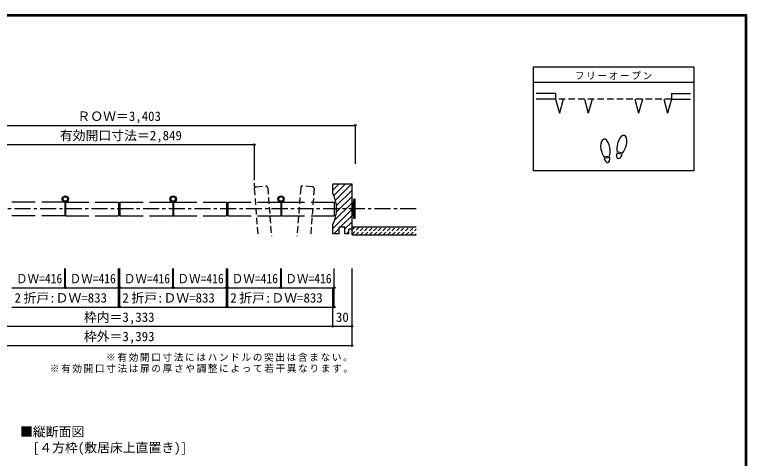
# Model space of a CAD drawing. Units: millimetres, scale not verified. Extents: x -973 to 977, y -701 to 696.
# Drawn here: x -161 to 977, y 6 to 696 of the extents above; entities that cross this region are included whole.
import ezdxf
from ezdxf.enums import TextEntityAlignment as Align

# ---------------------------------------------------------------- set-up
doc = ezdxf.new("R2010")
doc.units = ezdxf.units.MM
doc.header["$LTSCALE"] = 5
doc.header["$PDMODE"] = 32
doc.header["$PDSIZE"] = 2.5
for name, pattern in [('CHAIN1', [8, 5, -1, 1, -1]), ('DASHED1', [1.8, 1.2, -0.6]), ('DASHED2', [3, 2, -1])]:
    doc.linetypes.add(name, pattern=pattern)
for name, color, linetype in [('0-1_通り芯', 4, 'CHAIN1'), ('0-3_仕上げ', 2, 'Continuous'), ('0-4_枠', 3, 'Continuous'), ('0-6_扉', 6, 'Continuous'), ('0-7_金物', 7, 'Continuous'), ('0-8_戸当り', 2, 'Continuous'), ('0-A_文字', 3, 'Continuous'), ('0-B_寸法', 7, 'Continuous'), ('0-C_ハッチ', 4, 'Continuous'), ('F-1_枠', 6, 'Continuous')]:
    doc.layers.add(name, color=color, linetype=linetype)
doc.styles.add('ＭＳ ゴシック', font='')
doc.styles.get('ＭＳ ゴシック').set_extended_font_data('MS Gothic')

msp = doc.modelspace()

# ---------------------------------------------------------------- linework, layer by layer
at = {"layer": '0-1_通り芯'}
for p, q in [((211.42, 463.658), (211.42, 424.921)), ((463.42, 393.658), (-460.58, 393.658))]:
    msp.add_line(p, q, dxfattribs=at)
at = {"layer": '0-3_仕上げ'}
for p, q in [((363.42, 365.658), (463.42, 365.658)), ((363.42, 353.158), (363.42, 365.658)), ((363.42, 353.158), (463.42, 353.158))]:
    msp.add_line(p, q, dxfattribs=at)
at = {"layer": '0-4_枠'}
for p, q in [((333.42, 417.658), (333.42, 432.158)), ((363.42, 432.158), (333.42, 432.158)), ((363.42, 362.158), (363.42, 432.158)), ((352.42, 365.158), (343.42, 365.158)), ((343.42, 355.158), (343.42, 365.158)), ((352.42, 355.158), (352.42, 365.158)), ((358.42, 355.158), (352.42, 355.158)), ((363.42, 362.158), (358.42, 362.158)), ((358.42, 355.158), (358.42, 362.158))]:
    msp.add_line(p, q, dxfattribs=at)
msp.add_lwpolyline([(343.42, 355.158), (340.851, 355.158), (333.42, 355.158), (333.42, 369.658)], dxfattribs=at)
msp.add_arc((288.42, 393.658), 51, 331.92751, 28.07249, dxfattribs=at)
at = {"layer": '0-6_扉', "color": 2, "linetype": 'DASHED2'}
for p, q in [((211.42, 424.921), (217.026, 351.158)), ((214.184, 428.14), (229.141, 429.277)), ((232.359, 426.513), (238.086, 351.158)), ((283.581, 426.513), (277.854, 351.158)), ((301.757, 428.14), (286.8, 429.277)), ((304.521, 424.921), (298.915, 351.158))]:
    msp.add_line(p, q, dxfattribs=at)
at = {"layer": '0-6_扉'}
for p, q in [((-129.143, 404.158), (-165.33, 404.158)), ((-82.955, 404.158), (-119.143, 404.158)), ((-82.955, 404.158), (-82.955, 383.158)), ((-81.955, 404.158), (-81.955, 383.158)), ((-81.955, 404.158), (-45.768, 404.158)), ((-35.768, 404.158), (0.42, 404.158)), ((0.42, 404.158), (0.42, 383.158)), ((2.42, 404.158), (2.42, 383.158)), ((2.42, 404.158), (38.607, 404.158)), ((48.607, 404.158), (84.795, 404.158)), ((84.795, 404.158), (84.795, 383.158)), ((85.795, 404.158), (85.795, 383.158)), ((85.795, 404.158), (121.982, 404.158)), ((131.982, 404.158), (168.17, 404.158)), ((168.17, 404.158), (168.17, 383.158)), ((170.17, 404.158), (170.17, 383.158)), ((170.17, 404.158), (206.357, 404.158)), ((216.357, 404.158), (252.545, 404.158)), ((252.545, 404.158), (252.545, 383.158)), ((253.545, 404.158), (253.545, 383.158)), ((253.545, 404.158), (289.732, 404.158)), ((299.732, 404.158), (335.92, 404.158)), ((335.92, 404.158), (335.92, 383.158)), ((-129.143, 383.158), (-165.33, 383.158)), ((-82.955, 383.158), (-119.143, 383.158)), ((-81.955, 383.158), (-45.768, 383.158)), ((-35.768, 383.158), (0.42, 383.158)), ((2.42, 383.158), (38.607, 383.158)), ((48.607, 383.158), (84.795, 383.158)), ((85.795, 383.158), (121.982, 383.158)), ((131.982, 383.158), (168.17, 383.158)), ((170.17, 383.158), (206.357, 383.158)), ((216.357, 383.158), (252.545, 383.158)), ((253.545, 383.158), (289.732, 383.158)), ((299.732, 383.158), (335.92, 383.158))]:
    msp.add_line(p, q, dxfattribs=at)
at = {"layer": '0-6_扉', "color": 2, "linetype": 'DASHED2'}
for centre, start, end in [((214.411, 425.149), 94.34602, 184.34602), ((229.368, 426.285), 4.34602, 94.34602), ((286.573, 426.285), 85.65398, 175.65398), ((301.53, 425.149), 355.65398, 85.65398)]:
    msp.add_arc(centre, 3, start, end, dxfattribs=at)
at = {"layer": '0-7_金物'}
for p, q in [((364.42, 402.658), (363.42, 402.658)), ((366.42, 403.657), (364.42, 403.657)), ((364.42, 383.658), (364.42, 403.657)), ((366.42, 378.658), (366.42, 408.658)), ((368.42, 408.658), (366.42, 408.658)), ((368.42, 378.658), (368.42, 408.658)), ((364.42, 384.658), (363.42, 384.658)), ((366.42, 383.658), (364.42, 383.658)), ((368.42, 378.658), (366.42, 378.658))]:
    msp.add_line(p, q, dxfattribs=at)
for centre, radius in [((-82.455, 409.158), 5), ((-82.455, 409.158), 3.5), ((85.295, 409.158), 5), ((85.295, 409.158), 3.5), ((253.045, 409.158), 5), ((253.045, 409.158), 3.5)]:
    msp.add_circle(centre, radius, dxfattribs=at)
at = {"layer": '0-8_戸当り'}
for p, q in [((679.986, 573.251), (649.986, 573.251)), ((679.986, 573.251), (679.986, 564.251)), ((859.986, 573.251), (889.986, 573.251)), ((859.986, 573.251), (859.986, 564.251)), ((679.986, 564.251), (649.986, 564.251)), ((679.986, 564.251), (685.81, 542.517)), ((691.633, 564.251), (685.81, 542.517)), ((724.986, 564.251), (730.81, 542.517)), ((736.633, 564.251), (730.81, 542.517)), ((803.339, 564.251), (809.163, 542.517)), ((814.986, 564.251), (809.163, 542.517)), ((848.339, 564.251), (854.163, 542.517)), ((859.986, 564.251), (854.163, 542.517)), ((859.986, 564.251), (889.986, 564.251))]:
    msp.add_line(p, q, dxfattribs=at)
at = {"layer": '0-8_戸当り', "color": 7, "linetype": 'DASHED2'}
msp.add_line((859.986, 564.251), (679.986, 564.251), dxfattribs=at)
at = {"layer": '0-8_戸当り', "color": 3}
for p, q in [((783.479, 478.206), (774.998, 480.478)), ((784.022, 480.235), (775.542, 482.507)), ((764.011, 475.878), (755.365, 474.353)), ((764.376, 473.81), (755.73, 472.285))]:
    msp.add_line(p, q, dxfattribs=at)
for centre, major_axis, ratio, start_param, end_param in [((757.35, 488.377), (-2.445, 13.867), 0.5, 4.34059143, 8.22577918), ((783.267, 494.378), (3.644, 13.601), 0.5, 4.34059143, 8.22577918), ((783.163, 493.989), (4.416, 16.48), 0.4, 1.85063327, 2.44287679), ((757.42, 487.981), (-2.963, 16.802), 0.4, 1.85063327, 2.44287679), ((757.42, 487.981), (-2.963, 16.802), 0.4, 3.84030852, 4.43255203), ((779.238, 479.342), (1.894, 7.067), 0.6, 1.57079633, 4.71238898), ((783.163, 493.989), (4.416, 16.48), 0.4, 3.84030852, 4.43255203), ((760.053, 473.047), (-1.27, 7.205), 0.6, 1.57079633, 4.71238898)]:
    msp.add_ellipse(centre, major_axis=major_axis, ratio=ratio, start_param=start_param, end_param=end_param, dxfattribs=at)
at = {"layer": '0-A_文字'}
for p, q in [((894.986, 614.167), (644.986, 614.167)), ((644.986, 614.167), (644.986, 453.167)), ((894.986, 590.167), (644.986, 590.167))]:
    msp.add_line(p, q, dxfattribs=at)
msp.add_lwpolyline([(894.986, 614.167), (894.986, 453.167), (644.986, 453.167)], dxfattribs=at)
at = {"layer": '0-B_寸法', "color": 4}
for p, q in [((-365.58, 523.658), (368.42, 523.658)), ((368.42, 523.658), (368.42, 463.658)), ((-208.58, 493.658), (211.42, 493.658)), ((211.42, 493.658), (211.42, 463.658)), ((-82.955, 271.158), (-82.955, 301.158)), ((-81.955, 271.158), (-81.955, 301.158)), ((0.42, 271.158), (0.42, 301.158)), ((2.42, 271.158), (2.42, 301.158)), ((84.795, 271.158), (84.795, 301.158)), ((85.795, 271.158), (85.795, 301.158)), ((168.17, 271.158), (168.17, 301.158)), ((170.17, 271.158), (170.17, 301.158)), ((252.545, 271.158), (252.545, 301.158)), ((253.545, 271.158), (253.545, 301.158)), ((335.92, 271.158), (335.92, 301.158)), ((363.42, 181.158), (363.42, 301.158)), ((-165.33, 271.158), (-82.955, 271.158)), ((-81.955, 271.158), (0.42, 271.158)), ((0.42, 241.158), (0.42, 271.158)), ((2.42, 271.158), (84.795, 271.158)), ((2.42, 241.158), (2.42, 271.158)), ((85.795, 271.158), (168.17, 271.158)), ((168.17, 241.158), (168.17, 271.158)), ((170.17, 271.158), (252.545, 271.158)), ((170.17, 241.158), (170.17, 271.158)), ((253.545, 271.158), (335.92, 271.158)), ((333.42, 211.158), (333.42, 271.158)), ((335.92, 241.158), (335.92, 271.158)), ((-165.33, 241.158), (0.42, 241.158)), ((0.42, 241.158), (2.42, 241.158)), ((2.42, 241.158), (168.17, 241.158)), ((168.17, 241.158), (170.17, 241.158)), ((170.17, 241.158), (335.92, 241.158)), ((-330.58, 211.158), (333.42, 211.158)), ((333.42, 211.158), (363.42, 211.158)), ((-360.58, 181.158), (363.42, 181.158))]:
    msp.add_line(p, q, dxfattribs=at)
at = {"layer": '0-B_寸法'}
for p in [(368.42, 523.658), (211.42, 493.658), (-82.955, 271.158), (-81.955, 271.158), (0.42, 271.158), (2.42, 271.158), (84.795, 271.158), (85.795, 271.158), (168.17, 271.158), (170.17, 271.158), (252.545, 271.158), (253.545, 271.158), (335.92, 271.158), (0.42, 241.158), (2.42, 241.158), (168.17, 241.158), (170.17, 241.158), (335.92, 241.158), (333.42, 211.158), (363.42, 211.158), (363.42, 181.158)]:
    msp.add_point(p, dxfattribs=at)
at = {"layer": '0-C_ハッチ'}
for p, q in [((333.42, 422.749), (342.829, 432.158)), ((334.999, 414.428), (352.728, 432.158)), ((337.606, 407.137), (362.628, 432.158)), ((339.161, 398.791), (363.42, 423.05)), ((339.2, 388.932), (363.42, 413.151)), ((336.322, 376.154), (363.42, 403.251)), ((333.42, 363.352), (363.42, 393.352)), ((345.125, 365.158), (363.42, 383.452)), ((352.42, 362.553), (363.42, 373.553)), ((335.125, 355.158), (343.42, 363.452)), ((354.924, 355.158), (358.42, 358.653)), ((361.924, 362.158), (363.42, 363.653))]:
    msp.add_line(p, q, dxfattribs=at)
at = {"layer": '0-C_ハッチ', "linetype": 'DASHED1'}
for p, q in [((363.42, 354.156), (374.922, 365.658)), ((363.42, 361.227), (367.851, 365.658)), ((369.493, 353.158), (381.993, 365.658)), ((376.564, 353.158), (389.064, 365.658)), ((383.635, 353.158), (396.135, 365.658)), ((390.706, 353.158), (403.206, 365.658)), ((397.777, 353.158), (410.277, 365.658)), ((404.848, 353.158), (417.348, 365.658)), ((411.919, 353.158), (424.419, 365.658)), ((418.99, 353.158), (431.49, 365.658)), ((426.061, 353.158), (438.561, 365.658)), ((433.132, 353.158), (445.632, 365.658)), ((440.203, 353.158), (452.703, 365.658)), ((447.274, 353.158), (459.774, 365.658)), ((454.345, 353.158), (463.42, 362.232)), ((461.417, 353.158), (463.42, 355.161))]:
    msp.add_line(p, q, dxfattribs=at)
at = {"layer": 'F-1_枠'}
for p, q in [((-973.347, 695.833), (976.653, 695.833)), ((-973.347, 695), (976.653, 695)), ((-973.347, 694.167), (976.653, 694.167)), ((974.986, 695.833), (974.986, -700.833)), ((975.82, 695.833), (975.82, -700.833)), ((976.653, 695.833), (976.653, -700.833))]:
    msp.add_line(p, q, dxfattribs=at)

# ---------------------------------------------------------------- texts
at = {"layer": '0-A_文字', "color": 7, "style": 'ＭＳ ゴシック'}
for s, p in [('■縦断面図', (-152.933, 35.515)), ('\u3000[４方枠(敷居床上直置き)]', (-152.933, 10.761))]:
    msp.add_text(s, height=14.66, dxfattribs=at).set_placement(p, align=Align.BOTTOM_LEFT)
at = {"layer": '0-A_文字', "color": 7, "char_height": 11, "attachment_point": 7, "style": 'ＭＳ ゴシック'}
for s, insert in [('\\T1.17;フリーオープン', (709.986, 594.667)), ('\\T1.17;※有効開口寸法にはハンドルの突出は含まない。', (-19.08, 156.158)), ('\\T1.17;※有効開口寸法は扉の厚さや調整によって若干異なります。', (-106.58, 138.658))]:
    msp.add_mtext(s, dxfattribs=dict(at, insert=insert))
at = {"layer": '0-B_寸法', "style": 'ＭＳ ゴシック'}
for s, p in [('ＲＯＷ＝3,403', (-63.58, 526.158)), ('有効開口寸法＝2,849', (-90.93, 496.158)), ('2', (-161.33, 243.658)), ('折戸:ＤＷ=833', (-147.455, 243.658)), ('2', (6.42, 243.658)), ('折戸:ＤＷ=833', (20.295, 243.658)), ('2', (174.17, 243.658)), ('折戸:ＤＷ=833', (188.045, 243.658)), ('枠内＝3,333', (-53.58, 213.658)), ('30', (338.42, 213.658)), ('枠外＝3,393', (-53.58, 183.658))]:
    msp.add_text(s, height=14.66, dxfattribs=at).set_placement(p, align=Align.BOTTOM_LEFT)
at = {"layer": '0-B_寸法', "style": 'ＭＳ ゴシック', "width": 0.9}
for p in [(-159.143, 273.658), (-75.768, 273.658), (8.607, 273.658), (91.982, 273.658), (176.357, 273.658), (259.732, 273.658)]:
    msp.add_text('ＤＷ=416', height=14.66, dxfattribs=at).set_placement(p, align=Align.BOTTOM_LEFT)

doc.saveas('drawing.dxf')
